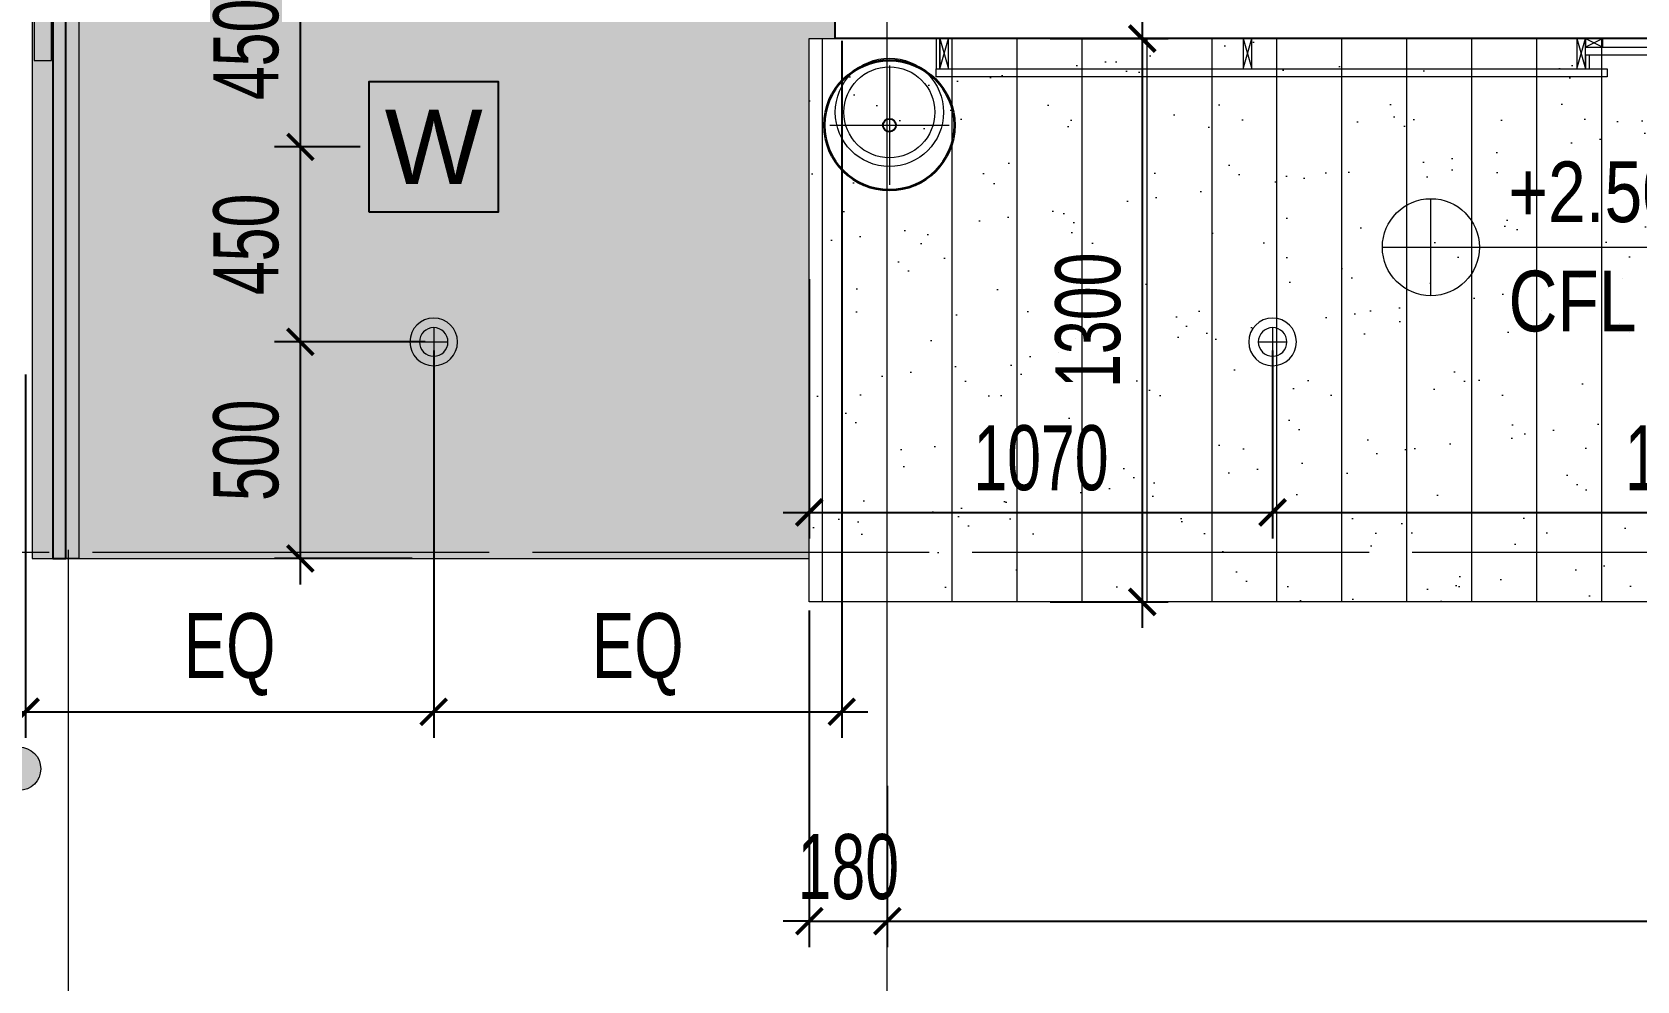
# Model space of a CAD drawing. Header units: millimetres. Extents: x -343543 to 400519, y -115663 to 104219.
# Drawn here: x -248629 to -244923, y 5010 to 7200 of the extents above; entities that cross this region are included whole.
import ezdxf
from ezdxf.enums import TextEntityAlignment as Align
from ezdxf.xclip import XClip

# ---------------------------------------------------------------- set-up
doc = ezdxf.new("R2010")
doc.units = ezdxf.units.MM
doc.header["$XCLIPFRAME"] = 0
doc.linetypes.add('XREF MAT BANG TUONG XAY$0$CENTER', pattern=[50.8, 31.75, -6.35, 6.35, -6.35])
doc.layers.get('0').update_dxf_attribs({"color": 231, "lineweight": 0})
doc.layers.get('DefPoints').update_dxf_attribs({"color": 191})
for name, color, linetype, lineweight in [('A-FLOR-PRTN', 161, 'Continuous', 9), ('A-OPEN', 20, 'Continuous', 9), ('A-PATT', 252, 'Continuous', 9), ('A-SYMBOLS', 10, 'Continuous', 13), ('A-TEXT-INFO', 50, 'Continuous', 35), ('fix lighting', 2, 'Continuous', 5), ('SME-E-LTG-DIM', 55, 'Continuous', 18), ('XREF MAT BANG TUONG XAY$0$$0$A-WALL-INT', 8, 'Continuous', 9), ('XREF MAT BANG TUONG XAY$0$01.Xref _MB T1$0$A-FURN', 8, 'Continuous', 5), ('XREF MAT BANG TUONG XAY$0$01.Xref _MB T1$0$A-PATT', 8, 'Continuous', 9), ('XREF MAT BANG TUONG XAY$0$01.Xref _MB T1$0$A-WALL-INT', 8, 'Continuous', 9), ('XREF MAT BANG TUONG XAY$0$A-GRID', 8, 'XREF MAT BANG TUONG XAY$0$CENTER', 15)]:
    doc.layers.add(name, color=color, linetype=linetype, lineweight=lineweight)
for name, color, linetype in [('A-TEXT', 255, 'Continuous'), ('EL - BLOCK - DATA', 2, 'Continuous'), ('XREF MAT BANG TUONG XAY$0$A-FNSH', 8, 'Continuous'), ('XREF MAT BANG TUONG XAY$0$A-FURN', 8, 'Continuous')]:
    doc.layers.add(name, color=color, linetype=linetype)
doc.styles.add('ELV-TEXT', font='arial.ttf')
doc.styles.add('SM-DIMTEXT', font='SME.shx', dxfattribs={"width": 0.7})
doc.styles.add('VTK _ Arial_2.5 mm', font='arial.ttf', dxfattribs={"width": 0.8, "height": 2.5})
doc.dimstyles.new('SDIM-100', dxfattribs={"dimscale": 100, "dimtxt": 2, "dimasz": 0.6, "dimexe": 0.6, "dimexo": 0.2, "dimgap": 0.5, "dimtad": 1, "dimdec": 0, "dimzin": 12, "dimtxsty": 'SM-DIMTEXT', "dimblk": 'ARCHTICK', "dimblk1": 'ARCHTICK', "dimblk2": 'ARCHTICK', "dimcen": 0.12, "dimdle": 0.6, "dimclrd": 7, "dimclre": 8, "dimadec": 0, "dimazin": 3, "dimtfac": 2, "dimtix": 1, "dimtmove": 1, "dimatfit": 3, "dimfxl": 1, "dimtzin": 0, "dimarcsym": 1})

# ---------------------------------------------------------------- blocks, each defined once
blk = doc.blocks.new('XREF MAT BANG TUONG XAY$0$00.xref_IKIGAI_Truc')
at = {"layer": 'XREF MAT BANG TUONG XAY$0$A-GRID', "color": 8, "ltscale": 20}
for points in [[(16200, -3895), (16200, 22641.7)], [(-2907.5, 6000), (42750, 6000)]]:
    blk.add_lwpolyline(points, dxfattribs=at)
blk = doc.blocks.new('XREF MAT BANG TUONG XAY$0$01.Xref _MB T1$0$TB T1')
at = {"layer": 'XREF MAT BANG TUONG XAY$0$01.Xref _MB T1$0$A-PATT'}
h = blk.add_hatch(color=8, dxfattribs=at)
h.dxf.hatch_style = 1
edge = h.paths.add_edge_path()
edge.add_arc((-15, -500), 50, 0, 360)
at = {"layer": 'XREF MAT BANG TUONG XAY$0$01.Xref _MB T1$0$A-PATT', "color": 8, "ltscale": 500}
blk.add_circle((-15, -500), 50, dxfattribs=at)
blk = doc.blocks.new('XREF MAT BANG TUONG XAY$0$nngfbv')
at = {"layer": 'XREF MAT BANG TUONG XAY$0$01.Xref _MB T1$0$A-WALL-INT', "color": 8}
blk.add_lwpolyline([(20, -10), (20, 10), (-20, 10), (-20, -10)], close=True, dxfattribs=at)
for points in [[(-20, 10), (20, -10)], [(20, 10), (-20, -10)]]:
    blk.add_lwpolyline(points, dxfattribs=at)
blk = doc.blocks.new('XREF MAT BANG TUONG XAY$0$xref_IKIGAI_Cot')
at = {"layer": 'XREF MAT BANG TUONG XAY$0$A-GRID', "color": 8, "ltscale": 20}
for points in [[(16200, -3895), (16200, 22641.7)], [(-2907.5, 6000), (42750, 6000)]]:
    blk.add_lwpolyline(points, dxfattribs=at)
blk = doc.blocks.new('01.Xref _MB T1')
at = {"layer": 'XREF MAT BANG TUONG XAY$0$$0$A-WALL-INT', "color": 8}
for points in [[(14229.99981, 7134.15371), (14269.99981, 7134.15371), (14269.99981, 8184.15371), (14229.99981, 8184.15371)], [(14332.6354, 5984.99999), (14302.6354, 5984.99999), (14302.62624, 7660.00091), (14332.62624, 7660.00091)]]:
    blk.add_lwpolyline(points, close=True, dxfattribs=at)
at = {"layer": 'XREF MAT BANG TUONG XAY$0$01.Xref _MB T1$0$A-FURN', "color": 8}
blk.add_lwpolyline([(14308.62833, 6004.99908), (14308.62827, 0.00007)], dxfattribs=at)
at = {"layer": 'XREF MAT BANG TUONG XAY$0$01.Xref _MB T1$0$A-WALL-INT', "color": 8}
for points in [[(16312.81689, 7114.99999), (16321.81693, 7114.99999), (16321.81693, 7184.99972), (16312.81689, 7184.99972)], [(16341.81693, 7184.99971), (16321.81693, 7184.99971), (16321.81689, 7114.99999), (16341.81689, 7114.99999)], [(17041.81693, 7184.99971), (17021.81693, 7184.99971), (17021.81689, 7114.99999), (17041.81689, 7114.99999)], [(17812.81693, 7184.99971), (17792.81693, 7184.99971), (17792.81689, 7114.99999), (17812.81689, 7114.99999)], [(17812.81691, 7164.99794), (18899.99571, 7164.99794), (18899.99571, 7146.99794), (17812.81691, 7146.99794)], [(17812.81691, 7114.99999), (17821.81691, 7114.99999), (17821.81691, 7146.99794), (17812.81691, 7146.99794)], [(16312.81689, 7114.99999), (17862.81689, 7114.99999), (17862.81689, 7096.99999), (16312.81689, 7096.99999)]]:
    blk.add_lwpolyline(points, close=True, dxfattribs=at)
for points in [[(16321.81689, 7114.99999), (16341.81693, 7184.99971)], [(16321.81693, 7184.99971), (16341.81689, 7114.99999)], [(17021.81689, 7114.99999), (17041.81693, 7184.99971)], [(17021.81693, 7184.99971), (17041.81689, 7114.99999)], [(17792.81689, 7114.99999), (17812.81693, 7184.99971)], [(17792.81693, 7184.99971), (17812.81689, 7114.99999)]]:
    blk.add_lwpolyline(points, dxfattribs=at)
for radius in [125, 105]:
    blk.add_circle((16204.9994, 7015), radius, dxfattribs=at)
at = {"layer": 'XREF MAT BANG TUONG XAY$0$A-FNSH', "color": 8}
blk.add_lwpolyline([(23919.99202, 7525.001), (23919.99202, 7184.99069), (16079.9994, 7185.00001), (16079.9994, 7530.00096), (16204.99073, 7530.00096), (16204.99073, 7424.99999), (16409.99073, 7424.99999), (16409.99073, 7310), (21190.00011, 7310), (21190.00011, 9495), (16204.99072, 9495), (16204.99072, 8430.00096)], dxfattribs=at)
at = {"layer": 'XREF MAT BANG TUONG XAY$0$A-FURN', "color": 8}
blk.add_lwpolyline([(14302.62957, 5985.00025), (14302.62958, 7660.00091), (14272.62958, 7660.00091), (14272.62957, 5985.00025)], close=True, dxfattribs=at)
at = {"color": 8}
for name, p in [('XREF MAT BANG TUONG XAY$0$00.xref_IKIGAI_Truc', (0.00011, 0)), ('XREF MAT BANG TUONG XAY$0$01.Xref _MB T1$0$TB T1', (14209.99083, 6000.00054))]:
    blk.add_blockref(name, p, dxfattribs=at)
ref = blk.add_blockref('XREF MAT BANG TUONG XAY$0$xref_IKIGAI_Cot', (-0.00927, -0.00001), dxfattribs=at)
XClip(ref).set_block_clipping_path([(-1610.3425959283, -2225.6693134198), (41829.1295208634, 21555.8819575264)])
at = {"layer": 'XREF MAT BANG TUONG XAY$0$01.Xref _MB T1$0$A-WALL-INT', "color": 8}
blk.add_blockref('XREF MAT BANG TUONG XAY$0$nngfbv', (17832.81691, 7174.99968), dxfattribs=at)
blk = doc.blocks.new('LT4')
at = {"layer": 'A-PATT'}
for p, q in [((0, 137.8), (0, -137.8)), ((-137.8, 0), (137.8, 0))]:
    blk.add_line(p, q, dxfattribs=at)
at = {"layer": 'A-TEXT'}
blk.add_circle((0, 0), 15, dxfattribs=at)
at = {"layer": 'A-TEXT-INFO'}
blk.add_circle((0, 0), 150, dxfattribs=at)
blk = doc.blocks.new('DenSanTuongT1Ikigai')
at = {"layer": 'fix lighting'}
blk.add_blockref('LT4', (16205, 6985), dxfattribs=at)
blk = doc.blocks.new('_ArchTick')
at = {"color": 0, "linetype": 'ByBlock', "const_width": 0.15}
blk.add_lwpolyline([(-0.5, -0.5), (0.5, 0.5)], dxfattribs=at)
blk = doc.blocks.new('*D1059')
at = {"layer": 'DefPoints', "color": 0, "transparency": 16777216}
for p in [(-247701.5, 6485), (-248644, 6429.9), (-247701.5, 5631.4)]:
    blk.add_point(p, dxfattribs=at)
at = {"layer": 'SME-E-LTG-DIM', "color": 8, "lineweight": -2, "transparency": 16777216}
for p, q in [((-247701.5, 6465), (-247701.5, 5571.4)), ((-248644, 6409.9), (-248644, 5571.4))]:
    blk.add_line(p, q, dxfattribs=at)
at = {"layer": 'SME-E-LTG-DIM', "color": 7, "lineweight": -2, "transparency": 16777216}
blk.add_line((-248704, 5631.4), (-247641.5, 5631.4), dxfattribs=at)
at = {"layer": 'SME-E-LTG-DIM', "color": 7, "lineweight": -2, "transparency": 16777216, "xscale": 60, "yscale": 60, "zscale": 60, "rotation": 180}
blk.add_blockref('_ArchTick', (-248644, 5631.4), dxfattribs=at)
at = {"layer": 'SME-E-LTG-DIM', "color": 7, "lineweight": -2, "transparency": 16777216, "xscale": 60, "yscale": 60, "zscale": 60}
blk.add_blockref('_ArchTick', (-247701.5, 5631.4), dxfattribs=at)
at = {"layer": 'SME-E-LTG-DIM', "color": 0, "transparency": 16777216, "insert": (-248172.8, 5763.6), "char_height": 150, "attachment_point": 5, "style": 'SM-DIMTEXT'}
blk.add_mtext('{\\fArial|b0|i0|c163|p34;EQ}', dxfattribs=at)
blk = doc.blocks.new('*D1060')
at = {"layer": 'DefPoints', "color": 0, "transparency": 16777216}
for p in [(-246759, 7200), (-247701.5, 6485), (-246759, 5631.4)]:
    blk.add_point(p, dxfattribs=at)
at = {"layer": 'SME-E-LTG-DIM', "color": 8, "lineweight": -2, "transparency": 16777216}
for p, q in [((-246759, 7180), (-246759, 5571.4)), ((-247701.5, 6465), (-247701.5, 5571.4))]:
    blk.add_line(p, q, dxfattribs=at)
at = {"layer": 'SME-E-LTG-DIM', "color": 7, "lineweight": -2, "transparency": 16777216}
blk.add_line((-247761.5, 5631.4), (-246699, 5631.4), dxfattribs=at)
at = {"layer": 'SME-E-LTG-DIM', "color": 7, "lineweight": -2, "transparency": 16777216, "xscale": 60, "yscale": 60, "zscale": 60, "rotation": 180}
blk.add_blockref('_ArchTick', (-247701.5, 5631.4), dxfattribs=at)
at = {"layer": 'SME-E-LTG-DIM', "color": 7, "lineweight": -2, "transparency": 16777216, "xscale": 60, "yscale": 60, "zscale": 60}
blk.add_blockref('_ArchTick', (-246759, 5631.4), dxfattribs=at)
at = {"layer": 'SME-E-LTG-DIM', "color": 0, "transparency": 16777216, "insert": (-247230.3, 5763.6), "char_height": 150, "attachment_point": 5, "style": 'SM-DIMTEXT'}
blk.add_mtext('{\\fArial|b0|i0|c163|p34;EQ}', dxfattribs=at)
blk = doc.blocks.new('*D1061')
at = {"layer": 'DefPoints', "color": 0, "transparency": 16777216}
for p in [(-248009.4, 6485), (-247701.5, 6485), (-247731.5, 5985)]:
    blk.add_point(p, dxfattribs=at)
at = {"layer": 'SME-E-LTG-DIM', "color": 7, "lineweight": -2, "transparency": 16777216}
blk.add_line((-248009.4, 5925), (-248009.4, 6545), dxfattribs=at)
at = {"layer": 'SME-E-LTG-DIM', "color": 8, "lineweight": -2, "transparency": 16777216}
for p, q in [((-247721.5, 6485), (-248069.4, 6485)), ((-247751.5, 5985), (-248069.4, 5985))]:
    blk.add_line(p, q, dxfattribs=at)
at = {"layer": 'SME-E-LTG-DIM', "color": 7, "lineweight": -2, "transparency": 16777216, "xscale": 60, "yscale": 60, "zscale": 60}
for p, rotation in [((-248009.4, 6485), 90), ((-248009.4, 5985), 270)]:
    blk.add_blockref('_ArchTick', p, dxfattribs=dict(at, rotation=rotation))
at = {"layer": 'SME-E-LTG-DIM', "color": 0, "transparency": 16777216, "insert": (-248134.4, 6235), "char_height": 150, "attachment_point": 5, "rotation": 90, "style": 'SM-DIMTEXT'}
blk.add_mtext('500', dxfattribs=at)
blk = doc.blocks.new('*D1062')
at = {"layer": 'DefPoints', "color": 0, "transparency": 16777216}
for p in [(-248009.4, 6935), (-247851.5, 6935), (-247701.5, 6485)]:
    blk.add_point(p, dxfattribs=at)
at = {"layer": 'SME-E-LTG-DIM', "color": 7, "lineweight": -2, "transparency": 16777216}
blk.add_line((-248009.4, 6425), (-248009.4, 6995), dxfattribs=at)
at = {"layer": 'SME-E-LTG-DIM', "color": 8, "lineweight": -2, "transparency": 16777216}
for p, q in [((-247871.5, 6935), (-248069.4, 6935)), ((-247721.5, 6485), (-248069.4, 6485))]:
    blk.add_line(p, q, dxfattribs=at)
at = {"layer": 'SME-E-LTG-DIM', "color": 7, "lineweight": -2, "transparency": 16777216, "xscale": 60, "yscale": 60, "zscale": 60}
for p, rotation in [((-248009.4, 6935), 90), ((-248009.4, 6485), 270)]:
    blk.add_blockref('_ArchTick', p, dxfattribs=dict(at, rotation=rotation))
at = {"layer": 'SME-E-LTG-DIM', "color": 0, "transparency": 16777216, "insert": (-248134.4, 6710), "char_height": 150, "attachment_point": 5, "rotation": 90, "style": 'SM-DIMTEXT'}
blk.add_mtext('450', dxfattribs=at)
blk = doc.blocks.new('*D1063')
at = {"layer": 'DefPoints', "color": 0, "transparency": 16777216}
for p in [(-248009.4, 7385), (-247805.5, 7385), (-247851.5, 6935)]:
    blk.add_point(p, dxfattribs=at)
at = {"layer": 'SME-E-LTG-DIM', "color": 7, "lineweight": -2, "transparency": 16777216}
blk.add_line((-248009.4, 6875), (-248009.4, 7445), dxfattribs=at)
at = {"layer": 'SME-E-LTG-DIM', "color": 8, "lineweight": -2, "transparency": 16777216}
for p, q in [((-247825.5, 7385), (-248069.4, 7385)), ((-247871.5, 6935), (-248069.4, 6935))]:
    blk.add_line(p, q, dxfattribs=at)
at = {"layer": 'SME-E-LTG-DIM', "color": 7, "lineweight": -2, "transparency": 16777216, "xscale": 60, "yscale": 60, "zscale": 60}
for p, rotation in [((-248009.4, 7385), 90), ((-248009.4, 6935), 270)]:
    blk.add_blockref('_ArchTick', p, dxfattribs=dict(at, rotation=rotation))
at = {"layer": 'SME-E-LTG-DIM', "color": 0, "transparency": 16777216, "insert": (-248134.4, 7160), "char_height": 150, "attachment_point": 5, "rotation": 90, "style": 'SM-DIMTEXT'}
blk.add_mtext('450', dxfattribs=at)
blk = doc.blocks.new('*D1107')
at = {"layer": 'DefPoints', "color": 0, "transparency": 16777216}
for p in [(-246297.9, 7185), (-246297.9, 5885), (-246065, 5885)]:
    blk.add_point(p, dxfattribs=at)
at = {"layer": 'SME-E-LTG-DIM', "color": 7, "lineweight": -2, "transparency": 16777216}
blk.add_line((-246065, 7245), (-246065, 5825), dxfattribs=at)
at = {"layer": 'SME-E-LTG-DIM', "color": 8, "lineweight": -2, "transparency": 16777216}
for p, q in [((-246277.9, 7185), (-246005, 7185)), ((-246277.9, 5885), (-246005, 5885))]:
    blk.add_line(p, q, dxfattribs=at)
at = {"layer": 'SME-E-LTG-DIM', "color": 7, "lineweight": -2, "transparency": 16777216, "xscale": 60, "yscale": 60, "zscale": 60}
for p, rotation in [((-246065, 7185), 90), ((-246065, 5885), 270)]:
    blk.add_blockref('_ArchTick', p, dxfattribs=dict(at, rotation=rotation))
at = {"layer": 'SME-E-LTG-DIM', "color": 0, "transparency": 16777216, "insert": (-246190, 6535), "char_height": 150, "attachment_point": 5, "rotation": 90, "style": 'SM-DIMTEXT'}
blk.add_mtext('1300', dxfattribs=at)
blk = doc.blocks.new('*D1108')
at = {"layer": 'DefPoints', "color": 0, "transparency": 16777216}
for p in [(-246834, 5885), (-246654, 5480.3), (-246654, 5148.1)]:
    blk.add_point(p, dxfattribs=at)
at = {"layer": 'SME-E-LTG-DIM', "color": 8, "lineweight": -2, "transparency": 16777216}
for p, q in [((-246834, 5865), (-246834, 5088.1)), ((-246654, 5460.3), (-246654, 5088.1))]:
    blk.add_line(p, q, dxfattribs=at)
at = {"layer": 'SME-E-LTG-DIM', "color": 7, "lineweight": -2, "transparency": 16777216}
for p, q in [((-246834, 5148.1), (-246894, 5148.1)), ((-246834, 5148.1), (-246654, 5148.1)), ((-246654, 5148.1), (-246594, 5148.1))]:
    blk.add_line(p, q, dxfattribs=at)
at = {"layer": 'SME-E-LTG-DIM', "color": 7, "lineweight": -2, "transparency": 16777216, "xscale": 60, "yscale": 60, "zscale": 60}
blk.add_blockref('_ArchTick', (-246834, 5148.1), dxfattribs=at)
at = {"layer": 'SME-E-LTG-DIM', "color": 7, "lineweight": -2, "transparency": 16777216, "xscale": 60, "yscale": 60, "zscale": 60, "rotation": 180}
blk.add_blockref('_ArchTick', (-246654, 5148.1), dxfattribs=at)
at = {"layer": 'SME-E-LTG-DIM', "color": 0, "transparency": 16777216, "insert": (-246744, 5273.1), "char_height": 150, "attachment_point": 5, "style": 'SM-DIMTEXT'}
blk.add_mtext('180', dxfattribs=at)
blk = doc.blocks.new('*D1109')
at = {"layer": 'DefPoints', "color": 0, "transparency": 16777216}
for p in [(-239054, 5885), (-246654, 5480.3), (-239054, 5148.1)]:
    blk.add_point(p, dxfattribs=at)
at = {"layer": 'SME-E-LTG-DIM', "color": 8, "lineweight": -2, "transparency": 16777216}
for p, q in [((-239054, 5865), (-239054, 5088.1)), ((-246654, 5460.3), (-246654, 5088.1))]:
    blk.add_line(p, q, dxfattribs=at)
at = {"layer": 'SME-E-LTG-DIM', "color": 7, "lineweight": -2, "transparency": 16777216}
blk.add_line((-246714, 5148.1), (-238994, 5148.1), dxfattribs=at)
at = {"layer": 'SME-E-LTG-DIM', "color": 7, "lineweight": -2, "transparency": 16777216, "xscale": 60, "yscale": 60, "zscale": 60, "rotation": 180}
blk.add_blockref('_ArchTick', (-246654, 5148.1), dxfattribs=at)
at = {"layer": 'SME-E-LTG-DIM', "color": 7, "lineweight": -2, "transparency": 16777216, "xscale": 60, "yscale": 60, "zscale": 60}
blk.add_blockref('_ArchTick', (-239054, 5148.1), dxfattribs=at)
at = {"layer": 'SME-E-LTG-DIM', "color": 0, "transparency": 16777216, "insert": (-242854, 5273.1), "char_height": 150, "attachment_point": 5, "style": 'SM-DIMTEXT'}
blk.add_mtext('7600', dxfattribs=at)
blk = doc.blocks.new('*D1114')
at = {"layer": 'DefPoints', "color": 0, "transparency": 16777216}
for p in [(-246834, 6650), (-245764, 6485), (-245764, 6091.7)]:
    blk.add_point(p, dxfattribs=at)
at = {"layer": 'SME-E-LTG-DIM', "color": 8, "lineweight": -2, "transparency": 16777216}
for p, q in [((-246834, 6630), (-246834, 6031.7)), ((-245764, 6465), (-245764, 6031.7))]:
    blk.add_line(p, q, dxfattribs=at)
at = {"layer": 'SME-E-LTG-DIM', "color": 7, "lineweight": -2, "transparency": 16777216}
blk.add_line((-246894, 6091.7), (-245704, 6091.7), dxfattribs=at)
at = {"layer": 'SME-E-LTG-DIM', "color": 7, "lineweight": -2, "transparency": 16777216, "xscale": 60, "yscale": 60, "zscale": 60, "rotation": 180}
blk.add_blockref('_ArchTick', (-246834, 6091.7), dxfattribs=at)
at = {"layer": 'SME-E-LTG-DIM', "color": 7, "lineweight": -2, "transparency": 16777216, "xscale": 60, "yscale": 60, "zscale": 60}
blk.add_blockref('_ArchTick', (-245764, 6091.7), dxfattribs=at)
at = {"layer": 'SME-E-LTG-DIM', "color": 0, "transparency": 16777216, "insert": (-246299, 6216.7), "char_height": 150, "attachment_point": 5, "style": 'SM-DIMTEXT'}
blk.add_mtext('1070', dxfattribs=at)
blk = doc.blocks.new('*D1115')
at = {"layer": 'DefPoints', "color": 0, "transparency": 16777216}
for p in [(-245764, 6485), (-243824, 6485), (-243824, 6091.7)]:
    blk.add_point(p, dxfattribs=at)
at = {"layer": 'SME-E-LTG-DIM', "color": 8, "lineweight": -2, "transparency": 16777216}
for p, q in [((-245764, 6465), (-245764, 6031.7)), ((-243824, 6465), (-243824, 6031.7))]:
    blk.add_line(p, q, dxfattribs=at)
at = {"layer": 'SME-E-LTG-DIM', "color": 7, "lineweight": -2, "transparency": 16777216}
blk.add_line((-245824, 6091.7), (-243764, 6091.7), dxfattribs=at)
at = {"layer": 'SME-E-LTG-DIM', "color": 7, "lineweight": -2, "transparency": 16777216, "xscale": 60, "yscale": 60, "zscale": 60, "rotation": 180}
blk.add_blockref('_ArchTick', (-245764, 6091.7), dxfattribs=at)
at = {"layer": 'SME-E-LTG-DIM', "color": 7, "lineweight": -2, "transparency": 16777216, "xscale": 60, "yscale": 60, "zscale": 60}
blk.add_blockref('_ArchTick', (-243824, 6091.7), dxfattribs=at)
at = {"layer": 'SME-E-LTG-DIM', "color": 0, "transparency": 16777216, "insert": (-244794, 6216.7), "char_height": 150, "attachment_point": 5, "style": 'SM-DIMTEXT'}
blk.add_mtext('1940', dxfattribs=at)
blk = doc.blocks.new('WIFI')
at = {"color": 0, "ltscale": 20}
blk.add_lwpolyline([(-103.9, -103.9), (103.9, -103.9), (103.9, 103.9), (-103.9, 103.9)], close=True, dxfattribs=at)
at = {"color": 0, "ltscale": 20, "style": 'ELV-TEXT'}
blk.add_text('W', height=118.8, dxfattribs=at).set_placement((0, 0), align=Align.MIDDLE_CENTER)
blk = doc.blocks.new('A$C1bd1283e')
at = {"color": 0, "linetype": 'ByBlock'}
for p, q in [((-11.7, -11.7), (11.7, 11.7)), ((-11.7, 11.7), (11.7, -11.7))]:
    blk.add_line(p, q, dxfattribs=at)
for radius, start, end in [(27.5, 135, 315), (27.5, 315, 135), (16.5, 135, 315), (16.5, 315, 135)]:
    blk.add_arc((0, 0), radius, start, end, dxfattribs=at)
blk = doc.blocks.new('*U1475')
blk.add_line((-2, 0), (12, 0))
blk.add_lwpolyline([(0, -2), (0, 2)])
at = {"layer": 'A-SYMBOLS'}
blk.add_circle((0, 0), 2, dxfattribs=at)
at = {"color": 7, "style": 'VTK _ Arial_2.5 mm', "width": 0.8, "flags": 4}
blk.add_attdef('FINISHFLOORLEVEL', text='', height=2.5, dxfattribs=at).set_placement((3.2, 3.532), align=Align.TOP_LEFT)
blk.add_attdef('NAMEOFLEVEL', (3.2, -3.468), '', height=2.5, dxfattribs=at)

msp = doc.modelspace()

# ---------------------------------------------------------------- block references
at = {"layer": 'A-SYMBOLS'}
msp.add_blockref('01.Xref _MB T1', (-262854, 0), dxfattribs=at)

# ---------------------------------------------------------------- next in the draw order: hatches: boundary and pattern name
at = {"layer": 'A-PATT'}
h = msp.add_hatch(dxfattribs=at)
h.set_pattern_fill('DOTS', color=256, scale=25)
h.set_pattern_definition([(0, (-262854.025, -1e-05), (19.84375, 39.6875), [0, -39.6875])])
h.paths.add_polyline_path([(-246649, 9495), (-241664, 9495), (-241664, 7310), (-246444, 7310), (-246444, 7425), (-246649, 7425)], flags=17)
h.paths.add_polyline_path([(-238934, 7185), (-238874, 7185), (-238874, 5985), (-237079, 5985), (-237079, 9495), (-238934, 9495)])
h.paths.add_polyline_path([(-246834, 7185), (-246774, 7185), (-246774, 9495), (-248629, 9495), (-248629, 5985), (-246834, 5985)])
h = msp.add_hatch(dxfattribs=at)
h.set_pattern_fill('AR-SAND', color=256, scale=5)
h.set_pattern_definition([(37.5, (-262854.02, -1e-05), (-8.0002, 244.7066), [0, -193.04, 0, -215.9, 0, -206.375]), (7.5, (-262854.02, -1e-05), (224.7616, 358.4126), [0, -104.14, 0, -173.99, 0, -66.675]), (327.5, (-263010.23, -1e-05), (395.4962, 0.7186), [0, -63.5, 0, -228.6, 0, -298.45]), (317.5, (-263010.23, -1e-05), (381.778, 111.4647), [0, -31.75, 0, -149.86, 0, -171.45])])
h.paths.add_polyline_path([(-246834, 7185), (-238874, 7185), (-238874, 5885), (-246834, 5885)])
h = msp.add_hatch(dxfattribs=at)
h.set_pattern_fill('_USER', color=256, scale=150, angle=90, pattern_type=0)
h.set_pattern_definition([(90, (-262854.02, -1e-05), (-150, 9e-15), [])])
h.paths.add_polyline_path([(-246834, 7185), (-238874, 7185), (-238874, 5885), (-246834, 5885)])

# ---------------------------------------------------------------- next in the draw order: linework, layer by layer
at = {"layer": 'A-OPEN', "color": 251}
for points in [[(-246774, 9495), (-248629, 9495), (-248629, 5985), (-246834, 5985), (-246834, 7185), (-246774, 7185)], [(-246834, 7185), (-238874, 7185), (-238874, 5885), (-246834, 5885)]]:
    msp.add_lwpolyline(points, close=True, dxfattribs=at)

# ---------------------------------------------------------------- next in the draw order: block references
at = {"layer": 'EL - BLOCK - DATA', "xscale": 1.443375672969599, "yscale": 1.443375672969599, "zscale": 1.443375672969599}
msp.add_blockref('WIFI', (-247701.5, 6935), dxfattribs=at)
at = {"layer": 'fix lighting', "xscale": 2, "yscale": 2, "zscale": 2, "rotation": 315}
for p in [(-247701.5, 6485), (-245764, 6485)]:
    msp.add_blockref('A$C1bd1283e', p, dxfattribs=at)

# ---------------------------------------------------------------- next in the draw order: block references
at = {"layer": 'A-FLOR-PRTN'}
msp.add_blockref('DenSanTuongT1Ikigai', (-262854, 0), dxfattribs=at)

# ---------------------------------------------------------------- next in the draw order: block references
at = {"layer": 'A-SYMBOLS'}
ref = msp.add_blockref('*U1475', (-245398.4, 6703.6), dxfattribs=dict(at, xscale=56, yscale=56, zscale=56))
ref.add_attrib('FINISHFLOORLEVEL', '+2.500', dxfattribs={"layer": '0', "color": 7, "height": 140, "style": 'VTK _ Arial_2.5 mm', "width": 0.8}).set_placement((-245219.2, 6901.4), align=Align.TOP_LEFT)
ref.add_attrib('NAMEOFLEVEL', 'CFL', (-245219.2, 6509.4), dxfattribs={"layer": '0', "color": 7, "height": 140, "style": 'VTK _ Arial_2.5 mm', "width": 0.8})

# ---------------------------------------------------------------- next in the draw order: dimensions: what is measured, and where the dimension line sits
at = {"layer": 'SME-E-LTG-DIM'}
for base, p1, p2, picture, middle in [((-248009.4, 7385), (-247851.5, 6935), (-247805.5, 7385), '*D1063', (-248134.4, 7160)), ((-246065, 5885), (-246297.9, 7185), (-246297.9, 5885), '*D1107', (-246190, 6535)), ((-248009.4, 6935), (-247701.5, 6485), (-247851.5, 6935), '*D1062', (-248134.4, 6710)), ((-248009.4, 6485), (-247731.5, 5985), (-247701.5, 6485), '*D1061', (-248134.4, 6235))]:
    dim = msp.add_linear_dim(base=base, p1=p1, p2=p2, angle=90, dimstyle='SDIM-100', override={"dimtxt": 1.5, "dimtfill": 0}, dxfattribs=at)
    dim.commit()
    dim.dimension.update_dxf_attribs({"geometry": picture, "text_midpoint": middle})
for base, p1, p2, picture, middle in [((-246759, 5631.4), (-247701.5, 6485), (-246759, 7200), '*D1060', (-247230.3, 5763.6)), ((-247701.5, 5631.4), (-248644, 6429.9), (-247701.5, 6485), '*D1059', (-248172.8, 5763.6))]:
    dim = msp.add_linear_dim(base=base, p1=p1, p2=p2, text='{\\fArial|b0|i0|c163|p34;EQ}', dimstyle='SDIM-100', override={"dimtxt": 1.5, "dimtfill": 0}, dxfattribs=at)
    dim.commit()
    dim.dimension.update_dxf_attribs({"geometry": picture, "text_midpoint": middle})
for base, p1, p2, picture, middle in [((-245764, 6091.7), (-246834, 6650), (-245764, 6485), '*D1114', (-246299, 6216.7)), ((-243824, 6091.7), (-245764, 6485), (-243824, 6485), '*D1115', (-244794, 6216.7)), ((-246654, 5148.1), (-246834, 5885), (-246654, 5480.3), '*D1108', (-246744, 5273.1)), ((-239054, 5148.1), (-246654, 5480.3), (-239054, 5885), '*D1109', (-242854, 5273.1))]:
    dim = msp.add_linear_dim(base=base, p1=p1, p2=p2, dimstyle='SDIM-100', override={"dimtxt": 1.5, "dimtfill": 0}, dxfattribs=at)
    dim.commit()
    dim.dimension.update_dxf_attribs({"geometry": picture, "text_midpoint": middle})

doc.saveas('drawing.dxf')
